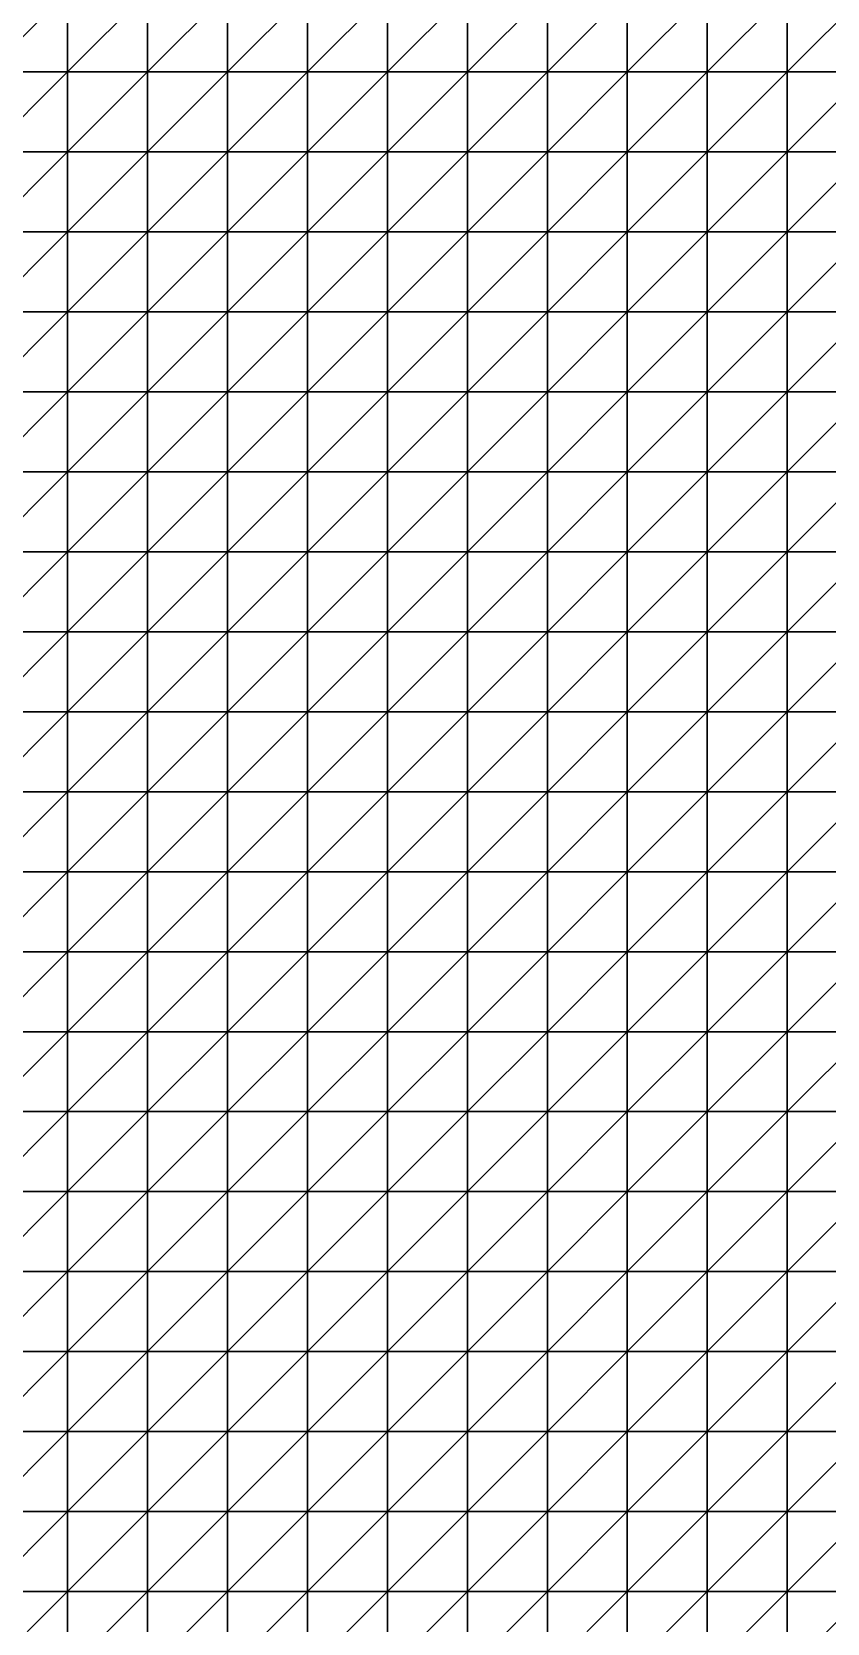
# Model space of a CAD drawing. Header units: metres. Extents: x 351000 to 353000, y 7455000 to 7457000.
# Drawn here: x 351738.8 to 351987.5, y 7455490.1 to 7455987.5 of the extents above; entities that cross this region are included whole.
import ezdxf

# ---------------------------------------------------------------- set-up
doc = ezdxf.new("R2010")
doc.units = ezdxf.units.M

msp = doc.modelspace()

# ---------------------------------------------------------------- linework, layer by layer
at = {"layer": 'BASE_OF_COVER_BOC'}
for points in [[(351725, 7455975, 1277.81), (351750, 7455975, 1277.19), (351750, 7456000, 1275.91)], [(351725, 7455975, 1277.81), (351750, 7456000, 1275.91), (351725, 7456000, 1276.01)], [(351750, 7455975, 1277.19), (351775, 7455975, 1276.36), (351775, 7456000, 1275.66)], [(351750, 7455975, 1277.19), (351775, 7456000, 1275.66), (351750, 7456000, 1275.91)], [(351775, 7455975, 1276.36), (351800, 7455975, 1276.08), (351800, 7456000, 1275.72)], [(351775, 7455975, 1276.36), (351800, 7456000, 1275.72), (351775, 7456000, 1275.66)], [(351800, 7455975, 1276.08), (351825, 7455975, 1276.73), (351825, 7456000, 1276.22)], [(351800, 7455975, 1276.08), (351825, 7456000, 1276.22), (351800, 7456000, 1275.72)], [(351825, 7455975, 1276.73), (351850, 7455975, 1278.27), (351850, 7456000, 1277.06)], [(351825, 7455975, 1276.73), (351850, 7456000, 1277.06), (351825, 7456000, 1276.22)], [(351850, 7455975, 1278.27), (351875, 7455975, 1280.34), (351875, 7456000, 1278.04)], [(351850, 7455975, 1278.27), (351875, 7456000, 1278.04), (351850, 7456000, 1277.06)], [(351875, 7455975, 1280.34), (351900, 7455975, 1282.52), (351900, 7456000, 1279.11)], [(351875, 7455975, 1280.34), (351900, 7456000, 1279.11), (351875, 7456000, 1278.04)], [(351900, 7455975, 1282.52), (351925, 7455975, 1284.51), (351925, 7456000, 1280.37)], [(351900, 7455975, 1282.52), (351925, 7456000, 1280.37), (351900, 7456000, 1279.11)], [(351925, 7455975, 1284.51), (351950, 7455975, 1286.25), (351950, 7456000, 1282.01)], [(351925, 7455975, 1284.51), (351950, 7456000, 1282.01), (351925, 7456000, 1280.37)], [(351950, 7455975, 1286.25), (351975, 7455975, 1287.86), (351975, 7456000, 1284.14)], [(351950, 7455975, 1286.25), (351975, 7456000, 1284.14), (351950, 7456000, 1282.01)], [(351975, 7455975, 1287.86), (352000, 7455975, 1289.49), (352000, 7456000, 1286.59)], [(351975, 7455975, 1287.86), (352000, 7456000, 1286.59), (351975, 7456000, 1284.14)], [(351725, 7455950, 1279.51), (351750, 7455950, 1279.1), (351750, 7455975, 1277.19)], [(351725, 7455950, 1279.51), (351750, 7455975, 1277.19), (351725, 7455975, 1277.81)], [(351750, 7455950, 1279.1), (351775, 7455950, 1278.26), (351775, 7455975, 1276.36)], [(351750, 7455950, 1279.1), (351775, 7455975, 1276.36), (351750, 7455975, 1277.19)], [(351775, 7455950, 1278.26), (351800, 7455950, 1277.85), (351800, 7455975, 1276.08)], [(351775, 7455950, 1278.26), (351800, 7455975, 1276.08), (351775, 7455975, 1276.36)], [(351800, 7455950, 1277.85), (351825, 7455950, 1278.49), (351825, 7455975, 1276.73)], [(351800, 7455950, 1277.85), (351825, 7455975, 1276.73), (351800, 7455975, 1276.08)], [(351825, 7455950, 1278.49), (351850, 7455950, 1280.36), (351850, 7455975, 1278.27)], [(351825, 7455950, 1278.49), (351850, 7455975, 1278.27), (351825, 7455975, 1276.73)], [(351850, 7455950, 1280.36), (351875, 7455950, 1283.14), (351875, 7455975, 1280.34)], [(351850, 7455950, 1280.36), (351875, 7455975, 1280.34), (351850, 7455975, 1278.27)], [(351875, 7455950, 1283.14), (351900, 7455950, 1286.22), (351900, 7455975, 1282.52)], [(351875, 7455950, 1283.14), (351900, 7455975, 1282.52), (351875, 7455975, 1280.34)], [(351900, 7455950, 1286.22), (351925, 7455950, 1289.01), (351925, 7455975, 1284.51)], [(351900, 7455950, 1286.22), (351925, 7455975, 1284.51), (351900, 7455975, 1282.52)], [(351925, 7455950, 1289.01), (351950, 7455950, 1291.12), (351950, 7455975, 1286.25)], [(351925, 7455950, 1289.01), (351950, 7455975, 1286.25), (351925, 7455975, 1284.51)], [(351950, 7455950, 1291.12), (351975, 7455950, 1292.53), (351975, 7455975, 1287.86)], [(351950, 7455950, 1291.12), (351975, 7455975, 1287.86), (351950, 7455975, 1286.25)], [(351975, 7455950, 1292.53), (352000, 7455950, 1293.48), (352000, 7455975, 1289.49)], [(351975, 7455950, 1292.53), (352000, 7455975, 1289.49), (351975, 7455975, 1287.86)], [(351725, 7455925, 1281.19), (351750, 7455925, 1281.48), (351750, 7455950, 1279.1)], [(351725, 7455925, 1281.19), (351750, 7455950, 1279.1), (351725, 7455950, 1279.51)], [(351750, 7455925, 1281.48), (351775, 7455925, 1281.11), (351775, 7455950, 1278.26)], [(351750, 7455925, 1281.48), (351775, 7455950, 1278.26), (351750, 7455950, 1279.1)], [(351775, 7455925, 1281.11), (351800, 7455925, 1280.8), (351800, 7455950, 1277.85)], [(351775, 7455925, 1281.11), (351800, 7455950, 1277.85), (351775, 7455950, 1278.26)], [(351800, 7455925, 1280.8), (351825, 7455925, 1281.27), (351825, 7455950, 1278.49)], [(351800, 7455925, 1280.8), (351825, 7455950, 1278.49), (351800, 7455950, 1277.85)], [(351825, 7455925, 1281.27), (351850, 7455925, 1282.95), (351850, 7455950, 1280.36)], [(351825, 7455925, 1281.27), (351850, 7455950, 1280.36), (351825, 7455950, 1278.49)], [(351850, 7455925, 1282.95), (351875, 7455925, 1285.78), (351875, 7455950, 1283.14)], [(351850, 7455925, 1282.95), (351875, 7455950, 1283.14), (351850, 7455950, 1280.36)], [(351875, 7455925, 1285.78), (351900, 7455925, 1289.26), (351900, 7455950, 1286.22)], [(351875, 7455925, 1285.78), (351900, 7455950, 1286.22), (351875, 7455950, 1283.14)], [(351900, 7455925, 1289.26), (351925, 7455925, 1292.66), (351925, 7455950, 1289.01)], [(351900, 7455925, 1289.26), (351925, 7455950, 1289.01), (351900, 7455950, 1286.22)], [(351925, 7455925, 1292.66), (351950, 7455925, 1295.37), (351950, 7455950, 1291.12)], [(351925, 7455925, 1292.66), (351950, 7455950, 1291.12), (351925, 7455950, 1289.01)], [(351950, 7455925, 1295.37), (351975, 7455925, 1297.11), (351975, 7455950, 1292.53)], [(351950, 7455925, 1295.37), (351975, 7455950, 1292.53), (351950, 7455950, 1291.12)], [(351975, 7455925, 1297.11), (352000, 7455925, 1298.02), (352000, 7455950, 1293.48)], [(351975, 7455925, 1297.11), (352000, 7455950, 1293.48), (351975, 7455950, 1292.53)], [(351725, 7455900, 1282.84), (351750, 7455900, 1283.92), (351750, 7455925, 1281.48)], [(351725, 7455900, 1282.84), (351750, 7455925, 1281.48), (351725, 7455925, 1281.19)], [(351750, 7455900, 1283.92), (351775, 7455900, 1284.25), (351775, 7455925, 1281.11)], [(351750, 7455900, 1283.92), (351775, 7455925, 1281.11), (351750, 7455925, 1281.48)], [(351775, 7455900, 1284.25), (351800, 7455900, 1284.22), (351800, 7455925, 1280.8)], [(351775, 7455900, 1284.25), (351800, 7455925, 1280.8), (351775, 7455925, 1281.11)], [(351800, 7455900, 1284.22), (351825, 7455900, 1284.49), (351825, 7455925, 1281.27)], [(351800, 7455900, 1284.22), (351825, 7455925, 1281.27), (351800, 7455925, 1280.8)], [(351825, 7455900, 1284.49), (351850, 7455900, 1285.64), (351850, 7455925, 1282.95)], [(351825, 7455900, 1284.49), (351850, 7455925, 1282.95), (351825, 7455925, 1281.27)], [(351850, 7455900, 1285.64), (351875, 7455900, 1287.95), (351875, 7455925, 1285.78)], [(351850, 7455900, 1285.64), (351875, 7455925, 1285.78), (351850, 7455925, 1282.95)], [(351875, 7455900, 1287.95), (351900, 7455900, 1291.23), (351900, 7455925, 1289.26)], [(351875, 7455900, 1287.95), (351900, 7455925, 1289.26), (351875, 7455925, 1285.78)], [(351900, 7455900, 1291.23), (351925, 7455900, 1294.93), (351925, 7455925, 1292.66)], [(351900, 7455900, 1291.23), (351925, 7455925, 1292.66), (351900, 7455925, 1289.26)], [(351925, 7455900, 1294.93), (351950, 7455900, 1298.34), (351950, 7455925, 1295.37)], [(351925, 7455900, 1294.93), (351950, 7455925, 1295.37), (351925, 7455925, 1292.66)], [(351950, 7455900, 1298.34), (351975, 7455900, 1300.94), (351975, 7455925, 1297.11)], [(351950, 7455900, 1298.34), (351975, 7455925, 1297.11), (351950, 7455925, 1295.37)], [(351975, 7455900, 1300.94), (352000, 7455900, 1302.58), (352000, 7455925, 1298.02)], [(351975, 7455900, 1300.94), (352000, 7455925, 1298.02), (351975, 7455925, 1297.11)], [(351725, 7455875, 1284.43), (351750, 7455875, 1286), (351750, 7455900, 1283.92)], [(351725, 7455875, 1284.43), (351750, 7455900, 1283.92), (351725, 7455900, 1282.84)], [(351750, 7455875, 1286), (351775, 7455875, 1286.99), (351775, 7455900, 1284.25)], [(351750, 7455875, 1286), (351775, 7455900, 1284.25), (351750, 7455900, 1283.92)], [(351775, 7455875, 1286.99), (351800, 7455875, 1287.4), (351800, 7455900, 1284.22)], [(351775, 7455875, 1286.99), (351800, 7455900, 1284.22), (351775, 7455900, 1284.25)], [(351800, 7455875, 1287.4), (351825, 7455875, 1287.62), (351825, 7455900, 1284.49)], [(351800, 7455875, 1287.4), (351825, 7455900, 1284.49), (351800, 7455900, 1284.22)], [(351825, 7455875, 1287.62), (351850, 7455875, 1288.24), (351850, 7455900, 1285.64)], [(351825, 7455875, 1287.62), (351850, 7455900, 1285.64), (351825, 7455900, 1284.49)], [(351850, 7455875, 1288.24), (351875, 7455875, 1289.8), (351875, 7455900, 1287.95)], [(351850, 7455875, 1288.24), (351875, 7455900, 1287.95), (351850, 7455900, 1285.64)], [(351875, 7455875, 1289.8), (351900, 7455875, 1292.5), (351900, 7455900, 1291.23)], [(351875, 7455875, 1289.8), (351900, 7455900, 1291.23), (351875, 7455900, 1287.95)], [(351900, 7455875, 1292.5), (351925, 7455875, 1296.12), (351925, 7455900, 1294.93)], [(351900, 7455875, 1292.5), (351925, 7455900, 1294.93), (351900, 7455900, 1291.23)], [(351925, 7455875, 1296.12), (351950, 7455875, 1300.09), (351950, 7455900, 1298.34)], [(351925, 7455875, 1296.12), (351950, 7455900, 1298.34), (351925, 7455900, 1294.93)], [(351950, 7455875, 1300.09), (351975, 7455875, 1303.77), (351975, 7455900, 1300.94)], [(351950, 7455875, 1300.09), (351975, 7455900, 1300.94), (351950, 7455900, 1298.34)], [(351975, 7455875, 1303.77), (352000, 7455875, 1306.69), (352000, 7455900, 1302.58)], [(351975, 7455875, 1303.77), (352000, 7455900, 1302.58), (351975, 7455900, 1300.94)], [(351725, 7455850, 1286.02), (351750, 7455850, 1287.64), (351750, 7455875, 1286)], [(351725, 7455850, 1286.02), (351750, 7455875, 1286), (351725, 7455875, 1284.43)], [(351750, 7455850, 1287.64), (351775, 7455850, 1289.04), (351775, 7455875, 1286.99)], [(351750, 7455850, 1287.64), (351775, 7455875, 1286.99), (351750, 7455875, 1286)], [(351775, 7455850, 1289.04), (351800, 7455850, 1289.96), (351800, 7455875, 1287.4)], [(351775, 7455850, 1289.04), (351800, 7455875, 1287.4), (351775, 7455875, 1286.99)], [(351800, 7455850, 1289.96), (351825, 7455850, 1290.43), (351825, 7455875, 1287.62)], [(351800, 7455850, 1289.96), (351825, 7455875, 1287.62), (351800, 7455875, 1287.4)], [(351825, 7455850, 1290.43), (351850, 7455850, 1290.85), (351850, 7455875, 1288.24)], [(351825, 7455850, 1290.43), (351850, 7455875, 1288.24), (351825, 7455875, 1287.62)], [(351850, 7455850, 1290.85), (351875, 7455850, 1291.81), (351875, 7455875, 1289.8)], [(351850, 7455850, 1290.85), (351875, 7455875, 1289.8), (351850, 7455875, 1288.24)], [(351875, 7455850, 1291.81), (351900, 7455850, 1293.8), (351900, 7455875, 1292.5)], [(351875, 7455850, 1291.81), (351900, 7455875, 1292.5), (351875, 7455875, 1289.8)], [(351900, 7455850, 1293.8), (351925, 7455850, 1297), (351925, 7455875, 1296.12)], [(351900, 7455850, 1293.8), (351925, 7455875, 1296.12), (351900, 7455875, 1292.5)], [(351925, 7455850, 1297), (351950, 7455850, 1301.13), (351950, 7455875, 1300.09)], [(351925, 7455850, 1297), (351950, 7455875, 1300.09), (351925, 7455875, 1296.12)], [(351950, 7455850, 1301.13), (351975, 7455850, 1305.62), (351975, 7455875, 1303.77)], [(351950, 7455850, 1301.13), (351975, 7455875, 1303.77), (351950, 7455875, 1300.09)], [(351975, 7455850, 1305.62), (352000, 7455850, 1309.78), (352000, 7455875, 1306.69)], [(351975, 7455850, 1305.62), (352000, 7455875, 1306.69), (351975, 7455875, 1303.77)], [(351725, 7455825, 1287.82), (351750, 7455825, 1289.11), (351750, 7455850, 1287.64)], [(351725, 7455825, 1287.82), (351750, 7455850, 1287.64), (351725, 7455850, 1286.02)], [(351750, 7455825, 1289.11), (351775, 7455825, 1290.64), (351775, 7455850, 1289.04)], [(351750, 7455825, 1289.11), (351775, 7455850, 1289.04), (351750, 7455850, 1287.64)], [(351775, 7455825, 1290.64), (351800, 7455825, 1292), (351800, 7455850, 1289.96)], [(351775, 7455825, 1290.64), (351800, 7455850, 1289.96), (351775, 7455850, 1289.04)], [(351800, 7455825, 1292), (351825, 7455825, 1292.97), (351825, 7455850, 1290.43)], [(351800, 7455825, 1292), (351825, 7455850, 1290.43), (351800, 7455850, 1289.96)], [(351825, 7455825, 1292.97), (351850, 7455825, 1293.63), (351850, 7455850, 1290.85)], [(351825, 7455825, 1292.97), (351850, 7455850, 1290.85), (351825, 7455850, 1290.43)], [(351850, 7455825, 1293.63), (351875, 7455825, 1294.37), (351875, 7455850, 1291.81)], [(351850, 7455825, 1293.63), (351875, 7455850, 1291.81), (351850, 7455850, 1290.85)], [(351875, 7455825, 1294.37), (351900, 7455825, 1295.76), (351900, 7455850, 1293.8)], [(351875, 7455825, 1294.37), (351900, 7455850, 1293.8), (351875, 7455850, 1291.81)], [(351900, 7455825, 1295.76), (351925, 7455825, 1298.25), (351925, 7455850, 1297)], [(351900, 7455825, 1295.76), (351925, 7455850, 1297), (351900, 7455850, 1293.8)], [(351925, 7455825, 1298.25), (351950, 7455825, 1301.93), (351950, 7455850, 1301.13)], [(351925, 7455825, 1298.25), (351950, 7455850, 1301.13), (351925, 7455850, 1297)], [(351950, 7455825, 1301.93), (351975, 7455825, 1306.47), (351975, 7455850, 1305.62)], [(351950, 7455825, 1301.93), (351975, 7455850, 1305.62), (351950, 7455850, 1301.13)], [(351975, 7455825, 1306.47), (352000, 7455825, 1311.21), (352000, 7455850, 1309.78)], [(351975, 7455825, 1306.47), (352000, 7455850, 1309.78), (351975, 7455850, 1305.62)], [(351725, 7455800, 1290.02), (351750, 7455800, 1290.86), (351750, 7455825, 1289.11)], [(351725, 7455800, 1290.02), (351750, 7455825, 1289.11), (351725, 7455825, 1287.82)], [(351750, 7455800, 1290.86), (351775, 7455800, 1292.23), (351775, 7455825, 1290.64)], [(351750, 7455800, 1290.86), (351775, 7455825, 1290.64), (351750, 7455825, 1289.11)], [(351775, 7455800, 1292.23), (351800, 7455800, 1293.86), (351800, 7455825, 1292)], [(351775, 7455800, 1292.23), (351800, 7455825, 1292), (351775, 7455825, 1290.64)], [(351800, 7455800, 1293.86), (351825, 7455800, 1295.37), (351825, 7455825, 1292.97)], [(351800, 7455800, 1293.86), (351825, 7455825, 1292.97), (351800, 7455825, 1292)], [(351825, 7455800, 1295.37), (351850, 7455800, 1296.52), (351850, 7455825, 1293.63)], [(351825, 7455800, 1295.37), (351850, 7455825, 1293.63), (351825, 7455825, 1292.97)], [(351850, 7455800, 1296.52), (351875, 7455800, 1297.38), (351875, 7455825, 1294.37)], [(351850, 7455800, 1296.52), (351875, 7455825, 1294.37), (351850, 7455825, 1293.63)], [(351875, 7455800, 1297.38), (351900, 7455800, 1298.35), (351900, 7455825, 1295.76)], [(351875, 7455800, 1297.38), (351900, 7455825, 1295.76), (351875, 7455825, 1294.37)], [(351900, 7455800, 1298.35), (351925, 7455800, 1299.95), (351925, 7455825, 1298.25)], [(351900, 7455800, 1298.35), (351925, 7455825, 1298.25), (351900, 7455825, 1295.76)], [(351925, 7455800, 1299.95), (351950, 7455800, 1302.55), (351950, 7455825, 1301.93)], [(351925, 7455800, 1299.95), (351950, 7455825, 1301.93), (351925, 7455825, 1298.25)], [(351950, 7455800, 1302.55), (351975, 7455800, 1306.18), (351975, 7455825, 1306.47)], [(351950, 7455800, 1302.55), (351975, 7455825, 1306.47), (351950, 7455825, 1301.93)], [(351975, 7455800, 1306.18), (352000, 7455800, 1310.45), (352000, 7455825, 1311.21)], [(351975, 7455800, 1306.18), (352000, 7455825, 1311.21), (351975, 7455825, 1306.47)], [(351725, 7455775, 1292.5), (351750, 7455775, 1293.04), (351750, 7455800, 1290.86)], [(351725, 7455775, 1292.5), (351750, 7455800, 1290.86), (351725, 7455800, 1290.02)], [(351750, 7455775, 1293.04), (351775, 7455775, 1294.1), (351775, 7455800, 1292.23)], [(351750, 7455775, 1293.04), (351775, 7455800, 1292.23), (351750, 7455800, 1290.86)], [(351775, 7455775, 1294.1), (351800, 7455775, 1295.68), (351800, 7455800, 1293.86)], [(351775, 7455775, 1294.1), (351800, 7455800, 1293.86), (351775, 7455800, 1292.23)], [(351800, 7455775, 1295.68), (351825, 7455775, 1297.47), (351825, 7455800, 1295.37)], [(351800, 7455775, 1295.68), (351825, 7455800, 1295.37), (351800, 7455800, 1293.86)], [(351825, 7455775, 1297.47), (351850, 7455775, 1299.04), (351850, 7455800, 1296.52)], [(351825, 7455775, 1297.47), (351850, 7455800, 1296.52), (351825, 7455800, 1295.37)], [(351850, 7455775, 1299.04), (351875, 7455775, 1300.15), (351875, 7455800, 1297.38)], [(351850, 7455775, 1299.04), (351875, 7455800, 1297.38), (351850, 7455800, 1296.52)], [(351875, 7455775, 1300.15), (351900, 7455775, 1300.85), (351900, 7455800, 1298.35)], [(351875, 7455775, 1300.15), (351900, 7455800, 1298.35), (351875, 7455800, 1297.38)], [(351900, 7455775, 1300.85), (351925, 7455775, 1301.5), (351925, 7455800, 1299.95)], [(351900, 7455775, 1300.85), (351925, 7455800, 1299.95), (351900, 7455800, 1298.35)], [(351925, 7455775, 1301.5), (351950, 7455775, 1302.62), (351950, 7455800, 1302.55)], [(351925, 7455775, 1301.5), (351950, 7455800, 1302.55), (351925, 7455800, 1299.95)], [(351950, 7455775, 1302.62), (351975, 7455775, 1304.57), (351975, 7455800, 1306.18)], [(351950, 7455775, 1302.62), (351975, 7455800, 1306.18), (351950, 7455800, 1302.55)], [(351975, 7455775, 1304.57), (352000, 7455775, 1307.37), (352000, 7455800, 1310.45)], [(351975, 7455775, 1304.57), (352000, 7455800, 1310.45), (351975, 7455800, 1306.18)], [(351725, 7455750, 1294.66), (351750, 7455750, 1295.19), (351750, 7455775, 1293.04)], [(351725, 7455750, 1294.66), (351750, 7455775, 1293.04), (351725, 7455775, 1292.5)], [(351750, 7455750, 1295.19), (351775, 7455750, 1295.93), (351775, 7455775, 1294.1)], [(351750, 7455750, 1295.19), (351775, 7455775, 1294.1), (351750, 7455775, 1293.04)], [(351775, 7455750, 1295.93), (351800, 7455750, 1297.16), (351800, 7455775, 1295.68)], [(351775, 7455750, 1295.93), (351800, 7455775, 1295.68), (351775, 7455775, 1294.1)], [(351800, 7455750, 1297.16), (351825, 7455750, 1298.78), (351825, 7455775, 1297.47)], [(351800, 7455750, 1297.16), (351825, 7455775, 1297.47), (351800, 7455775, 1295.68)], [(351825, 7455750, 1298.78), (351850, 7455750, 1300.42), (351850, 7455775, 1299.04)], [(351825, 7455750, 1298.78), (351850, 7455775, 1299.04), (351825, 7455775, 1297.47)], [(351850, 7455750, 1300.42), (351875, 7455750, 1301.62), (351875, 7455775, 1300.15)], [(351850, 7455750, 1300.42), (351875, 7455775, 1300.15), (351850, 7455775, 1299.04)], [(351875, 7455750, 1301.62), (351900, 7455750, 1302.11), (351900, 7455775, 1300.85)], [(351875, 7455750, 1301.62), (351900, 7455775, 1300.85), (351875, 7455775, 1300.15)], [(351900, 7455750, 1302.11), (351925, 7455750, 1301.98), (351925, 7455775, 1301.5)], [(351900, 7455750, 1302.11), (351925, 7455775, 1301.5), (351900, 7455775, 1300.85)], [(351925, 7455750, 1301.98), (351950, 7455750, 1301.63), (351950, 7455775, 1302.62)], [(351925, 7455750, 1301.98), (351950, 7455775, 1302.62), (351925, 7455775, 1301.5)], [(351950, 7455750, 1301.63), (351975, 7455750, 1301.64), (351975, 7455775, 1304.57)], [(351950, 7455750, 1301.63), (351975, 7455775, 1304.57), (351950, 7455775, 1302.62)], [(351975, 7455750, 1301.64), (352000, 7455750, 1302.45), (352000, 7455775, 1307.37)], [(351975, 7455750, 1301.64), (352000, 7455775, 1307.37), (351975, 7455775, 1304.57)], [(351725, 7455725, 1295.4), (351750, 7455725, 1296.25), (351750, 7455750, 1295.19)], [(351725, 7455725, 1295.4), (351750, 7455750, 1295.19), (351725, 7455750, 1294.66)], [(351750, 7455725, 1296.25), (351775, 7455725, 1296.81), (351775, 7455750, 1295.93)], [(351750, 7455725, 1296.25), (351775, 7455750, 1295.93), (351750, 7455750, 1295.19)], [(351775, 7455725, 1296.81), (351800, 7455725, 1297.53), (351800, 7455750, 1297.16)], [(351775, 7455725, 1296.81), (351800, 7455750, 1297.16), (351775, 7455750, 1295.93)], [(351800, 7455725, 1297.53), (351825, 7455725, 1298.62), (351825, 7455750, 1298.78)], [(351800, 7455725, 1297.53), (351825, 7455750, 1298.78), (351800, 7455750, 1297.16)], [(351825, 7455725, 1298.62), (351850, 7455725, 1299.91), (351850, 7455750, 1300.42)], [(351825, 7455725, 1298.62), (351850, 7455750, 1300.42), (351825, 7455750, 1298.78)], [(351850, 7455725, 1299.91), (351875, 7455725, 1300.95), (351875, 7455750, 1301.62)], [(351850, 7455725, 1299.91), (351875, 7455750, 1301.62), (351850, 7455750, 1300.42)], [(351875, 7455725, 1300.95), (351900, 7455725, 1300.49), (351900, 7455750, 1302.11)], [(351875, 7455725, 1300.95), (351900, 7455750, 1302.11), (351875, 7455750, 1301.62)], [(351900, 7455725, 1300.49), (351925, 7455725, 1300.02), (351925, 7455750, 1301.98)], [(351900, 7455725, 1300.49), (351925, 7455750, 1301.98), (351900, 7455750, 1302.11)], [(351925, 7455725, 1300.02), (351950, 7455725, 1299.32), (351950, 7455750, 1301.63)], [(351925, 7455725, 1300.02), (351950, 7455750, 1301.63), (351925, 7455750, 1301.98)], [(351950, 7455725, 1299.32), (351975, 7455725, 1297.78), (351975, 7455750, 1301.64)], [(351950, 7455725, 1299.32), (351975, 7455750, 1301.64), (351950, 7455750, 1301.63)], [(351975, 7455725, 1297.78), (352000, 7455725, 1296.76), (352000, 7455750, 1302.45)], [(351975, 7455725, 1297.78), (352000, 7455750, 1302.45), (351975, 7455750, 1301.64)], [(351725, 7455700, 1293.51), (351750, 7455700, 1294.89), (351750, 7455725, 1296.25)], [(351725, 7455700, 1293.51), (351750, 7455725, 1296.25), (351725, 7455725, 1295.4)], [(351750, 7455700, 1294.89), (351775, 7455700, 1295.56), (351775, 7455725, 1296.81)], [(351750, 7455700, 1294.89), (351775, 7455725, 1296.81), (351750, 7455725, 1296.25)], [(351775, 7455700, 1295.56), (351800, 7455700, 1295.97), (351800, 7455725, 1297.53)], [(351775, 7455700, 1295.56), (351800, 7455725, 1297.53), (351775, 7455725, 1296.81)], [(351800, 7455700, 1295.97), (351825, 7455700, 1296.5), (351825, 7455725, 1298.62)], [(351800, 7455700, 1295.97), (351825, 7455725, 1298.62), (351800, 7455725, 1297.53)], [(351825, 7455700, 1296.5), (351850, 7455700, 1297.24), (351850, 7455725, 1299.91)], [(351825, 7455700, 1296.5), (351850, 7455725, 1299.91), (351825, 7455725, 1298.62)], [(351850, 7455700, 1297.24), (351875, 7455700, 1297.96), (351875, 7455725, 1300.95)], [(351850, 7455700, 1297.24), (351875, 7455725, 1300.95), (351850, 7455725, 1299.91)], [(351875, 7455700, 1297.96), (351900, 7455700, 1297.23), (351900, 7455725, 1300.49)], [(351875, 7455700, 1297.96), (351900, 7455725, 1300.49), (351875, 7455725, 1300.95)], [(351900, 7455700, 1297.23), (351925, 7455700, 1296.39), (351925, 7455725, 1300.02)], [(351900, 7455700, 1297.23), (351925, 7455725, 1300.02), (351900, 7455725, 1300.49)], [(351925, 7455700, 1296.39), (351950, 7455700, 1295.94), (351950, 7455725, 1299.32)], [(351925, 7455700, 1296.39), (351950, 7455725, 1299.32), (351925, 7455725, 1300.02)], [(351950, 7455700, 1295.94), (351975, 7455700, 1293.71), (351975, 7455725, 1297.78)], [(351950, 7455700, 1295.94), (351975, 7455725, 1297.78), (351950, 7455725, 1299.32)], [(351975, 7455700, 1293.71), (352000, 7455700, 1291.6), (352000, 7455725, 1296.76)], [(351975, 7455700, 1293.71), (352000, 7455725, 1296.76), (351975, 7455725, 1297.78)], [(351725, 7455675, 1288.28), (351750, 7455675, 1290.23), (351750, 7455700, 1294.89)], [(351725, 7455675, 1288.28), (351750, 7455700, 1294.89), (351725, 7455700, 1293.51)], [(351750, 7455675, 1290.23), (351775, 7455675, 1291.42), (351775, 7455700, 1295.56)], [(351750, 7455675, 1290.23), (351775, 7455700, 1295.56), (351750, 7455700, 1294.89)], [(351775, 7455675, 1291.42), (351800, 7455675, 1292.03), (351800, 7455700, 1295.97)], [(351775, 7455675, 1291.42), (351800, 7455700, 1295.97), (351775, 7455700, 1295.56)], [(351800, 7455675, 1292.03), (351825, 7455675, 1292.4), (351825, 7455700, 1296.5)], [(351800, 7455675, 1292.03), (351825, 7455700, 1296.5), (351800, 7455700, 1295.97)], [(351825, 7455675, 1292.4), (351850, 7455675, 1292.83), (351850, 7455700, 1297.24)], [(351825, 7455675, 1292.4), (351850, 7455700, 1297.24), (351825, 7455700, 1296.5)], [(351850, 7455675, 1292.83), (351875, 7455675, 1293.34), (351875, 7455700, 1297.96)], [(351850, 7455675, 1292.83), (351875, 7455700, 1297.96), (351850, 7455700, 1297.24)], [(351875, 7455675, 1293.34), (351900, 7455675, 1293.42), (351900, 7455700, 1297.23)], [(351875, 7455675, 1293.34), (351900, 7455700, 1297.23), (351875, 7455700, 1297.96)], [(351900, 7455675, 1293.42), (351925, 7455675, 1292.66), (351925, 7455700, 1296.39)], [(351900, 7455675, 1293.42), (351925, 7455700, 1296.39), (351900, 7455700, 1297.23)], [(351925, 7455675, 1292.66), (351950, 7455675, 1292.23), (351950, 7455700, 1295.94)], [(351925, 7455675, 1292.66), (351950, 7455700, 1295.94), (351925, 7455700, 1296.39)], [(351950, 7455675, 1292.23), (351975, 7455675, 1290.28), (351975, 7455700, 1293.71)], [(351950, 7455675, 1292.23), (351975, 7455700, 1293.71), (351950, 7455700, 1295.94)], [(351975, 7455675, 1290.28), (352000, 7455675, 1288.05), (352000, 7455700, 1291.6)], [(351975, 7455675, 1290.28), (352000, 7455700, 1291.6), (351975, 7455700, 1293.71)], [(351725, 7455650, 1279.95), (351750, 7455650, 1282.4), (351750, 7455675, 1290.23)], [(351725, 7455650, 1279.95), (351750, 7455675, 1290.23), (351725, 7455675, 1288.28)], [(351750, 7455650, 1282.4), (351775, 7455650, 1284.47), (351775, 7455675, 1291.42)], [(351750, 7455650, 1282.4), (351775, 7455675, 1291.42), (351750, 7455675, 1290.23)], [(351775, 7455650, 1284.47), (351800, 7455650, 1285.95), (351800, 7455675, 1292.03)], [(351775, 7455650, 1284.47), (351800, 7455675, 1292.03), (351775, 7455675, 1291.42)], [(351800, 7455650, 1285.95), (351825, 7455650, 1286.93), (351825, 7455675, 1292.4)], [(351800, 7455650, 1285.95), (351825, 7455675, 1292.4), (351800, 7455675, 1292.03)], [(351825, 7455650, 1286.93), (351850, 7455650, 1287.66), (351850, 7455675, 1292.83)], [(351825, 7455650, 1286.93), (351850, 7455675, 1292.83), (351825, 7455675, 1292.4)], [(351850, 7455650, 1287.66), (351875, 7455650, 1288.34), (351875, 7455675, 1293.34)], [(351850, 7455650, 1287.66), (351875, 7455675, 1293.34), (351850, 7455675, 1292.83)], [(351875, 7455650, 1288.34), (351900, 7455650, 1288.98), (351900, 7455675, 1293.42)], [(351875, 7455650, 1288.34), (351900, 7455675, 1293.42), (351875, 7455675, 1293.34)], [(351900, 7455650, 1288.98), (351925, 7455650, 1289.34), (351925, 7455675, 1292.66)], [(351900, 7455650, 1288.98), (351925, 7455675, 1292.66), (351900, 7455675, 1293.42)], [(351925, 7455650, 1289.34), (351950, 7455650, 1289.1), (351950, 7455675, 1292.23)], [(351925, 7455650, 1289.34), (351950, 7455675, 1292.23), (351925, 7455675, 1292.66)], [(351950, 7455650, 1289.1), (351975, 7455650, 1288.09), (351975, 7455675, 1290.28)], [(351950, 7455650, 1289.1), (351975, 7455675, 1290.28), (351950, 7455675, 1292.23)], [(351975, 7455650, 1288.09), (352000, 7455650, 1286.54), (352000, 7455675, 1288.05)], [(351975, 7455650, 1288.09), (352000, 7455675, 1288.05), (351975, 7455675, 1290.28)], [(351725, 7455625, 1269.9), (351750, 7455625, 1272.66), (351750, 7455650, 1282.4)], [(351725, 7455625, 1269.9), (351750, 7455650, 1282.4), (351725, 7455650, 1279.95)], [(351750, 7455625, 1272.66), (351775, 7455625, 1275.8), (351775, 7455650, 1284.47)], [(351750, 7455625, 1272.66), (351775, 7455650, 1284.47), (351750, 7455650, 1282.4)], [(351775, 7455625, 1275.8), (351800, 7455625, 1278.7), (351800, 7455650, 1285.95)], [(351775, 7455625, 1275.8), (351800, 7455650, 1285.95), (351775, 7455650, 1284.47)], [(351800, 7455625, 1278.7), (351825, 7455625, 1281.05), (351825, 7455650, 1286.93)], [(351800, 7455625, 1278.7), (351825, 7455650, 1286.93), (351800, 7455650, 1285.95)], [(351825, 7455625, 1281.05), (351850, 7455625, 1282.83), (351850, 7455650, 1287.66)], [(351825, 7455625, 1281.05), (351850, 7455650, 1287.66), (351825, 7455650, 1286.93)], [(351850, 7455625, 1282.83), (351875, 7455625, 1284.24), (351875, 7455650, 1288.34)], [(351850, 7455625, 1282.83), (351875, 7455650, 1288.34), (351850, 7455650, 1287.66)], [(351875, 7455625, 1284.24), (351900, 7455625, 1285.47), (351900, 7455650, 1288.98)], [(351875, 7455625, 1284.24), (351900, 7455650, 1288.98), (351875, 7455650, 1288.34)], [(351900, 7455625, 1285.47), (351925, 7455625, 1286.53), (351925, 7455650, 1289.34)], [(351900, 7455625, 1285.47), (351925, 7455650, 1289.34), (351900, 7455650, 1288.98)], [(351925, 7455625, 1286.53), (351950, 7455625, 1287.24), (351950, 7455650, 1289.1)], [(351925, 7455625, 1286.53), (351950, 7455650, 1289.1), (351925, 7455650, 1289.34)], [(351950, 7455625, 1287.24), (351975, 7455625, 1287.36), (351975, 7455650, 1288.09)], [(351950, 7455625, 1287.24), (351975, 7455650, 1288.09), (351950, 7455650, 1289.1)], [(351975, 7455625, 1287.36), (352000, 7455625, 1286.82), (352000, 7455650, 1286.54)], [(351975, 7455625, 1287.36), (352000, 7455650, 1286.54), (351975, 7455650, 1288.09)], [(351725, 7455600, 1260.23), (351750, 7455600, 1263.03), (351750, 7455625, 1272.66)], [(351725, 7455600, 1260.23), (351750, 7455625, 1272.66), (351725, 7455625, 1269.9)], [(351750, 7455600, 1263.03), (351775, 7455600, 1267.08), (351775, 7455625, 1275.8)], [(351750, 7455600, 1263.03), (351775, 7455625, 1275.8), (351750, 7455625, 1272.66)], [(351775, 7455600, 1267.08), (351800, 7455600, 1271.54), (351800, 7455625, 1278.7)], [(351775, 7455600, 1267.08), (351800, 7455625, 1278.7), (351775, 7455625, 1275.8)], [(351800, 7455600, 1271.54), (351825, 7455600, 1275.68), (351825, 7455625, 1281.05)], [(351800, 7455600, 1271.54), (351825, 7455625, 1281.05), (351800, 7455625, 1278.7)], [(351825, 7455600, 1275.68), (351850, 7455600, 1279.08), (351850, 7455625, 1282.83)], [(351825, 7455600, 1275.68), (351850, 7455625, 1282.83), (351825, 7455625, 1281.05)], [(351850, 7455600, 1279.08), (351875, 7455600, 1281.72), (351875, 7455625, 1284.24)], [(351850, 7455600, 1279.08), (351875, 7455625, 1284.24), (351850, 7455625, 1282.83)], [(351875, 7455600, 1281.72), (351900, 7455600, 1283.78), (351900, 7455625, 1285.47)], [(351875, 7455600, 1281.72), (351900, 7455625, 1285.47), (351875, 7455625, 1284.24)], [(351900, 7455600, 1283.78), (351925, 7455600, 1285.49), (351925, 7455625, 1286.53)], [(351900, 7455600, 1283.78), (351925, 7455625, 1286.53), (351900, 7455625, 1285.47)], [(351925, 7455600, 1285.49), (351950, 7455600, 1286.89), (351950, 7455625, 1287.24)], [(351925, 7455600, 1285.49), (351950, 7455625, 1287.24), (351925, 7455625, 1286.53)], [(351950, 7455600, 1286.89), (351975, 7455600, 1287.85), (351975, 7455625, 1287.36)], [(351950, 7455600, 1286.89), (351975, 7455625, 1287.36), (351950, 7455625, 1287.24)], [(351975, 7455600, 1287.85), (352000, 7455600, 1288.21), (352000, 7455625, 1286.82)], [(351975, 7455600, 1287.85), (352000, 7455625, 1286.82), (351975, 7455625, 1287.36)], [(351725, 7455575, 1252.96), (351750, 7455575, 1255.49), (351750, 7455600, 1263.03)], [(351725, 7455575, 1252.96), (351750, 7455600, 1263.03), (351725, 7455600, 1260.23)], [(351750, 7455575, 1255.49), (351775, 7455575, 1259.96), (351775, 7455600, 1267.08)], [(351750, 7455575, 1255.49), (351775, 7455600, 1267.08), (351750, 7455600, 1263.03)], [(351775, 7455575, 1259.96), (351800, 7455575, 1265.58), (351800, 7455600, 1271.54)], [(351775, 7455575, 1259.96), (351800, 7455600, 1271.54), (351775, 7455600, 1267.08)], [(351800, 7455575, 1265.58), (351825, 7455575, 1271.35), (351825, 7455600, 1275.68)], [(351800, 7455575, 1265.58), (351825, 7455600, 1275.68), (351800, 7455600, 1271.54)], [(351825, 7455575, 1271.35), (351850, 7455575, 1276.5), (351850, 7455600, 1279.08)], [(351825, 7455575, 1271.35), (351850, 7455600, 1279.08), (351825, 7455600, 1275.68)], [(351850, 7455575, 1276.5), (351875, 7455575, 1280.62), (351875, 7455600, 1281.72)], [(351850, 7455575, 1276.5), (351875, 7455600, 1281.72), (351850, 7455600, 1279.08)], [(351875, 7455575, 1280.62), (351900, 7455575, 1283.71), (351900, 7455600, 1283.78)], [(351875, 7455575, 1280.62), (351900, 7455600, 1283.78), (351875, 7455600, 1281.72)], [(351900, 7455575, 1283.71), (351925, 7455575, 1286.02), (351925, 7455600, 1285.49)], [(351900, 7455575, 1283.71), (351925, 7455600, 1285.49), (351900, 7455600, 1283.78)], [(351925, 7455575, 1286.02), (351950, 7455575, 1287.81), (351950, 7455600, 1286.89)], [(351925, 7455575, 1286.02), (351950, 7455600, 1286.89), (351925, 7455600, 1285.49)], [(351950, 7455575, 1287.81), (351975, 7455575, 1289.17), (351975, 7455600, 1287.85)], [(351950, 7455575, 1287.81), (351975, 7455600, 1287.85), (351950, 7455600, 1286.89)], [(351975, 7455575, 1289.17), (352000, 7455575, 1289.97), (352000, 7455600, 1288.21)], [(351975, 7455575, 1289.17), (352000, 7455600, 1288.21), (351975, 7455600, 1287.85)], [(351725, 7455550, 1249.3), (351750, 7455550, 1251.24), (351750, 7455575, 1255.49)], [(351725, 7455550, 1249.3), (351750, 7455575, 1255.49), (351725, 7455575, 1252.96)], [(351750, 7455550, 1251.24), (351775, 7455550, 1255.44), (351775, 7455575, 1259.96)], [(351750, 7455550, 1251.24), (351775, 7455575, 1259.96), (351750, 7455575, 1255.49)], [(351775, 7455550, 1255.44), (351800, 7455550, 1261.36), (351800, 7455575, 1265.58)], [(351775, 7455550, 1255.44), (351800, 7455575, 1265.58), (351775, 7455575, 1259.96)], [(351800, 7455550, 1261.36), (351825, 7455550, 1268.09), (351825, 7455575, 1271.35)], [(351800, 7455550, 1261.36), (351825, 7455575, 1271.35), (351800, 7455575, 1265.58)], [(351825, 7455550, 1268.09), (351850, 7455550, 1274.61), (351850, 7455575, 1276.5)], [(351825, 7455550, 1268.09), (351850, 7455575, 1276.5), (351825, 7455575, 1271.35)], [(351850, 7455550, 1274.61), (351875, 7455550, 1279.51), (351875, 7455575, 1280.62)], [(351850, 7455550, 1274.61), (351875, 7455575, 1280.62), (351850, 7455575, 1276.5)], [(351875, 7455550, 1279.51), (351900, 7455550, 1283.65), (351900, 7455575, 1283.71)], [(351875, 7455550, 1279.51), (351900, 7455575, 1283.71), (351875, 7455575, 1280.62)], [(351900, 7455550, 1283.65), (351925, 7455550, 1287.42), (351925, 7455575, 1286.02)], [(351900, 7455550, 1283.65), (351925, 7455575, 1286.02), (351900, 7455575, 1283.71)], [(351925, 7455550, 1287.42), (351950, 7455550, 1289.5), (351950, 7455575, 1287.81)], [(351925, 7455550, 1287.42), (351950, 7455575, 1287.81), (351925, 7455575, 1286.02)], [(351950, 7455550, 1289.5), (351975, 7455550, 1290.9), (351975, 7455575, 1289.17)], [(351950, 7455550, 1289.5), (351975, 7455575, 1289.17), (351950, 7455575, 1287.81)], [(351975, 7455550, 1290.9), (352000, 7455550, 1291.65), (352000, 7455575, 1289.97)], [(351975, 7455550, 1290.9), (352000, 7455575, 1289.97), (351975, 7455575, 1289.17)], [(351725, 7455525, 1249.16), (351750, 7455525, 1250.31), (351750, 7455550, 1251.24)], [(351725, 7455525, 1249.16), (351750, 7455550, 1251.24), (351725, 7455550, 1249.3)], [(351750, 7455525, 1250.31), (351775, 7455525, 1253.58), (351775, 7455550, 1255.44)], [(351750, 7455525, 1250.31), (351775, 7455550, 1255.44), (351750, 7455550, 1251.24)], [(351775, 7455525, 1253.58), (351800, 7455525, 1258.87), (351800, 7455550, 1261.36)], [(351775, 7455525, 1253.58), (351800, 7455550, 1261.36), (351775, 7455550, 1255.44)], [(351800, 7455525, 1258.87), (351825, 7455525, 1265.58), (351825, 7455550, 1268.09)], [(351800, 7455525, 1258.87), (351825, 7455550, 1268.09), (351800, 7455550, 1261.36)], [(351825, 7455525, 1265.58), (351850, 7455525, 1272.75), (351850, 7455550, 1274.61)], [(351825, 7455525, 1265.58), (351850, 7455550, 1274.61), (351825, 7455550, 1268.09)], [(351850, 7455525, 1272.75), (351875, 7455525, 1279.05), (351875, 7455550, 1279.51)], [(351850, 7455525, 1272.75), (351875, 7455550, 1279.51), (351850, 7455550, 1274.61)], [(351875, 7455525, 1279.05), (351900, 7455525, 1283.86), (351900, 7455550, 1283.65)], [(351875, 7455525, 1279.05), (351900, 7455550, 1283.65), (351875, 7455550, 1279.51)], [(351900, 7455525, 1283.86), (351925, 7455525, 1288.26), (351925, 7455550, 1287.42)], [(351900, 7455525, 1283.86), (351925, 7455550, 1287.42), (351900, 7455550, 1283.65)], [(351925, 7455525, 1288.26), (351950, 7455525, 1291.35), (351950, 7455550, 1289.5)], [(351925, 7455525, 1288.26), (351950, 7455550, 1289.5), (351925, 7455550, 1287.42)], [(351950, 7455525, 1291.35), (351975, 7455525, 1292.73), (351975, 7455550, 1290.9)], [(351950, 7455525, 1291.35), (351975, 7455550, 1290.9), (351950, 7455550, 1289.5)], [(351975, 7455525, 1292.73), (352000, 7455525, 1293.36), (352000, 7455550, 1291.65)], [(351975, 7455525, 1292.73), (352000, 7455550, 1291.65), (351975, 7455550, 1290.9)], [(351725, 7455500, 1251.36), (351750, 7455500, 1251.73), (351750, 7455525, 1250.31)], [(351725, 7455500, 1251.36), (351750, 7455525, 1250.31), (351725, 7455525, 1249.16)], [(351750, 7455500, 1251.73), (351775, 7455500, 1253.73), (351775, 7455525, 1253.58)], [(351750, 7455500, 1251.73), (351775, 7455525, 1253.58), (351750, 7455525, 1250.31)], [(351775, 7455500, 1253.73), (351800, 7455500, 1257.71), (351800, 7455525, 1258.87)], [(351775, 7455500, 1253.73), (351800, 7455525, 1258.87), (351775, 7455525, 1253.58)], [(351800, 7455500, 1257.71), (351825, 7455500, 1263.54), (351825, 7455525, 1265.58)], [(351800, 7455500, 1257.71), (351825, 7455525, 1265.58), (351800, 7455525, 1258.87)], [(351825, 7455500, 1263.54), (351850, 7455500, 1270.56), (351850, 7455525, 1272.75)], [(351825, 7455500, 1263.54), (351850, 7455525, 1272.75), (351825, 7455525, 1265.58)], [(351850, 7455500, 1270.56), (351875, 7455500, 1277.83), (351875, 7455525, 1279.05)], [(351850, 7455500, 1270.56), (351875, 7455525, 1279.05), (351850, 7455525, 1272.75)], [(351875, 7455500, 1277.83), (351900, 7455500, 1283.87), (351900, 7455525, 1283.86)], [(351875, 7455500, 1277.83), (351900, 7455525, 1283.86), (351875, 7455525, 1279.05)], [(351900, 7455500, 1283.87), (351925, 7455500, 1288.5), (351925, 7455525, 1288.26)], [(351900, 7455500, 1283.87), (351925, 7455525, 1288.26), (351900, 7455525, 1283.86)], [(351925, 7455500, 1288.5), (351950, 7455500, 1292.43), (351950, 7455525, 1291.35)], [(351925, 7455500, 1288.5), (351950, 7455525, 1291.35), (351925, 7455525, 1288.26)], [(351950, 7455500, 1292.43), (351975, 7455500, 1294.56), (351975, 7455525, 1292.73)], [(351950, 7455500, 1292.43), (351975, 7455525, 1292.73), (351950, 7455525, 1291.35)], [(351975, 7455500, 1294.56), (352000, 7455500, 1295.2), (352000, 7455525, 1293.36)], [(351975, 7455500, 1294.56), (352000, 7455525, 1293.36), (351975, 7455525, 1292.73)], [(351725, 7455475, 1254.28), (351750, 7455475, 1254.09), (351750, 7455500, 1251.73)], [(351725, 7455475, 1254.28), (351750, 7455500, 1251.73), (351725, 7455500, 1251.36)], [(351750, 7455475, 1254.09), (351775, 7455475, 1254.95), (351775, 7455500, 1253.73)], [(351750, 7455475, 1254.09), (351775, 7455500, 1253.73), (351750, 7455500, 1251.73)], [(351775, 7455475, 1254.95), (351800, 7455475, 1257.47), (351800, 7455500, 1257.71)], [(351775, 7455475, 1254.95), (351800, 7455500, 1257.71), (351775, 7455500, 1253.73)], [(351800, 7455475, 1257.47), (351825, 7455475, 1261.95), (351825, 7455500, 1263.54)], [(351800, 7455475, 1257.47), (351825, 7455500, 1263.54), (351800, 7455500, 1257.71)], [(351825, 7455475, 1261.95), (351850, 7455475, 1268.19), (351850, 7455500, 1270.56)], [(351825, 7455475, 1261.95), (351850, 7455500, 1270.56), (351825, 7455500, 1263.54)], [(351850, 7455475, 1268.19), (351875, 7455475, 1275.48), (351875, 7455500, 1277.83)], [(351850, 7455475, 1268.19), (351875, 7455500, 1277.83), (351850, 7455500, 1270.56)], [(351875, 7455475, 1275.48), (351900, 7455475, 1282.75), (351900, 7455500, 1283.87)], [(351875, 7455475, 1275.48), (351900, 7455500, 1283.87), (351875, 7455500, 1277.83)], [(351900, 7455475, 1282.75), (351925, 7455475, 1287.78), (351925, 7455500, 1288.5)], [(351900, 7455475, 1282.75), (351925, 7455500, 1288.5), (351900, 7455500, 1283.87)], [(351925, 7455475, 1287.78), (351950, 7455475, 1291.7), (351950, 7455500, 1292.43)], [(351925, 7455475, 1287.78), (351950, 7455500, 1292.43), (351925, 7455500, 1288.5)], [(351950, 7455475, 1291.7), (351975, 7455475, 1294.78), (351975, 7455500, 1294.56)], [(351950, 7455475, 1291.7), (351975, 7455500, 1294.56), (351950, 7455500, 1292.43)], [(351975, 7455475, 1294.78), (352000, 7455475, 1296.85), (352000, 7455500, 1295.2)], [(351975, 7455475, 1294.78), (352000, 7455500, 1295.2), (351975, 7455500, 1294.56)]]:
    msp.add_3dface(points, dxfattribs=at)

doc.saveas('drawing.dxf')
